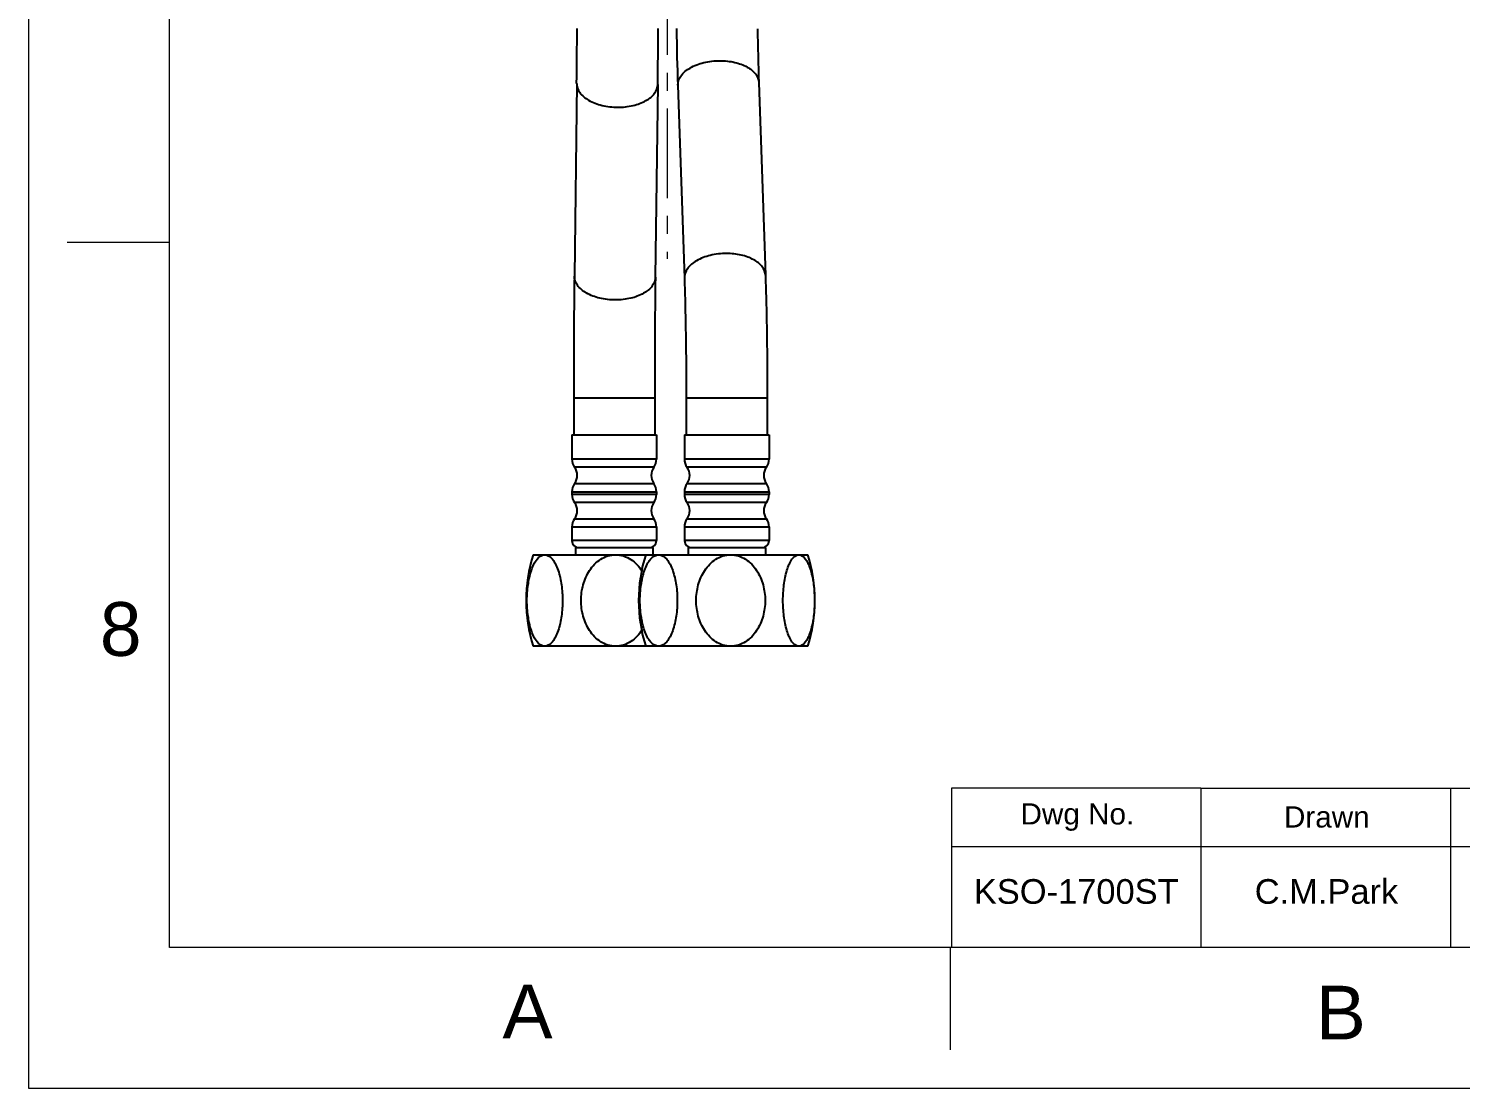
# Model space of a CAD drawing. Header units: millimetres. Extents: x 5775 to 7118, y 2756 to 3596.
# Drawn here: x 5774.6 to 5977.8, y 2756.2 to 2906.5 of the extents above; entities that cross this region are included whole.
import ezdxf

# ---------------------------------------------------------------- set-up
doc = ezdxf.new("R2010")
doc.units = ezdxf.units.MM
doc.linetypes.add('CENTERX2', pattern=[20.32, 12.7, -2.54, 2.54, -2.54])
for name, color, linetype, lineweight in [('CENTER', 1, 'CENTERX2', 15), ('FORM', 7, 'Continuous', 13), ('TEXT', 2, 'Continuous', 13)]:
    doc.layers.add(name, color=color, linetype=linetype, lineweight=lineweight)
doc.styles.add('ARIAL', font='arial.ttf')
doc.styles.get("Standard").update_dxf_attribs({"font": 'arial.ttf'})

msp = doc.modelspace()

# ---------------------------------------------------------------- linework, layer by layer
at = {"color": 7, "linetype": 'Continuous'}
for p, q in [((5852.36, 2898.75), (5852.03, 2871.4)), ((5863.86, 2898.61), (5863.52, 2871.27)), ((5866.72, 2898.49), (5867.65, 2871.14)), ((5878.21, 2898.88), (5879.14, 2871.53)), ((5851.93, 2854.13), (5863.43, 2854.13)), ((5851.93, 2854.13), (5851.93, 2848.89)), ((5863.43, 2854.13), (5863.43, 2848.89)), ((5867.91, 2854.13), (5879.41, 2854.13)), ((5867.91, 2854.13), (5867.91, 2848.89)), ((5879.41, 2854.13), (5879.41, 2848.89)), ((5851.68, 2848.89), (5863.68, 2848.89)), ((5851.68, 2848.89), (5851.68, 2845.45)), ((5863.68, 2848.89), (5863.68, 2845.45)), ((5867.66, 2848.89), (5879.66, 2848.89)), ((5867.66, 2848.89), (5867.66, 2845.45)), ((5879.66, 2848.89), (5879.66, 2845.45)), ((5863.68, 2845.45), (5851.68, 2845.45)), ((5879.66, 2845.45), (5867.66, 2845.45)), ((5863.31, 2844.29), (5852.06, 2844.29)), ((5879.28, 2844.29), (5868.03, 2844.29)), ((5852.06, 2841.99), (5863.31, 2841.99)), ((5868.03, 2841.99), (5879.28, 2841.99)), ((5851.68, 2840.83), (5863.68, 2840.83)), ((5851.68, 2840.83), (5851.68, 2840.45)), ((5863.68, 2840.45), (5851.68, 2840.45)), ((5863.31, 2839.29), (5852.06, 2839.29)), ((5863.68, 2840.83), (5863.68, 2840.45)), ((5867.66, 2840.83), (5879.66, 2840.83)), ((5867.66, 2840.83), (5867.66, 2840.45)), ((5879.66, 2840.45), (5867.66, 2840.45)), ((5879.28, 2839.29), (5868.03, 2839.29)), ((5879.66, 2840.83), (5879.66, 2840.45)), ((5851.68, 2835.83), (5863.68, 2835.83)), ((5851.68, 2835.83), (5851.68, 2833.89)), ((5852.06, 2836.99), (5863.31, 2836.99)), ((5863.68, 2835.83), (5863.68, 2833.89)), ((5867.66, 2835.83), (5879.66, 2835.83)), ((5867.66, 2835.83), (5867.66, 2833.89)), ((5868.03, 2836.99), (5879.28, 2836.99)), ((5879.66, 2835.83), (5879.66, 2833.89)), ((5863.68, 2833.89), (5851.68, 2833.89)), ((5879.66, 2833.89), (5867.66, 2833.89)), ((5846.18, 2831.89), (5885.16, 2831.89)), ((5852.18, 2832.89), (5863.18, 2832.89)), ((5852.18, 2832.89), (5852.18, 2831.89)), ((5863.18, 2832.89), (5863.18, 2831.89)), ((5868.16, 2832.89), (5879.16, 2832.89)), ((5868.16, 2832.89), (5868.16, 2831.89)), ((5879.16, 2832.89), (5879.16, 2831.89)), ((5885.16, 2818.89), (5846.18, 2818.89))]:
    msp.add_line(p, q, dxfattribs=at)
for centre, radius, start, end in [((4584.21, 2913.65), 1268.23, 359.32714, 359.67842), ((4582, 2913.67), 1281.95, 359.3272, 359.681), ((6328.15, 2913.69), 461.69, 180.8884, 181.8869), ((6325.94, 2913.63), 447.97, 180.9088, 181.8873), ((7242.63, 2855.17), 1390.7, 179.33118, 180.043), ((7242.77, 2855.17), 1379.34, 179.33143, 180.04331), ((5853.68, 2845.45), 2, 180, 215.6591), ((5861.68, 2845.45), 2, 324.3409, 0), ((5869.66, 2845.45), 2, 180, 215.6591), ((5877.66, 2845.45), 2, 324.3409, 0), ((5850.43, 2843.12), 2, 0.59, 35.6591), ((5864.93, 2843.12), 2, 144.3409, 179.41), ((5866.41, 2843.12), 2, 0.59, 35.6591), ((5880.91, 2843.12), 2, 144.3409, 179.41), ((5853.68, 2840.83), 2, 144.3409, 180), ((5850.43, 2843.16), 2, 324.3409, 359.41), ((5864.93, 2843.16), 2, 180.59, 215.6591), ((5861.68, 2840.83), 2, 0, 35.6591), ((5869.66, 2840.83), 2, 144.3409, 180), ((5866.41, 2843.16), 2, 324.3409, 359.41), ((5880.91, 2843.16), 2, 180.59, 215.6591), ((5877.66, 2840.83), 2, 0, 35.6591), ((5853.68, 2840.45), 2, 180, 215.6591), ((5850.43, 2838.12), 2, 0.59, 35.6591), ((5864.93, 2838.12), 2, 144.3409, 179.41), ((5861.68, 2840.45), 2, 324.3409, 0), ((5869.66, 2840.45), 2, 180, 215.6591), ((5866.41, 2838.12), 2, 0.59, 35.6591), ((5880.91, 2838.12), 2, 144.3409, 179.41), ((5877.66, 2840.45), 2, 324.3409, 0), ((5850.43, 2838.16), 2, 324.3409, 359.41), ((5864.93, 2838.16), 2, 180.59, 215.6591), ((5866.41, 2838.16), 2, 324.3409, 359.41), ((5880.91, 2838.16), 2, 180.59, 215.6591), ((5853.68, 2835.83), 2, 144.3409, 180), ((5861.68, 2835.83), 2, 0, 35.6591), ((5869.66, 2835.83), 2, 144.3409, 180), ((5877.66, 2835.83), 2, 0, 35.6591), ((5852.68, 2833.89), 1, 180, 270), ((5862.68, 2833.89), 1, 270, 0), ((5868.66, 2833.89), 1, 180, 270), ((5878.66, 2833.89), 1, 270, 0), ((5866.81, 2825.39), 21.63, 162.5077, 197.4923), ((5882.78, 2825.39), 21.63, 162.5077, 197.4923), ((5864.53, 2825.39), 21.63, 342.5077, 17.4923)]:
    msp.add_arc(centre, radius, start, end, dxfattribs=at)
for points, knots in [([(5866.72, 2898.49), (5866.7, 2898.95), (5867.1, 2900), (5868.51, 2901.1), (5870.44, 2901.82), (5871.92, 2901.98), (5872.69, 2901.98)], [0, 0, 0, 0, 0.184443, 0.413679, 0.69289, 1, 1, 1, 1]), ([(5872.69, 2901.98), (5873.4, 2901.98), (5874.74, 2901.84), (5876.51, 2901.22), (5877.8, 2900.24), (5878.2, 2899.31), (5878.21, 2898.88)], [0, 0, 0, 0, 0.3088, 0.585268, 0.812996, 1, 1, 1, 1]), ([(5852.36, 2898.75), (5852.35, 2898.3), (5852.75, 2897.29), (5854.12, 2896.23), (5856, 2895.54), (5857.44, 2895.38), (5858.19, 2895.38)], [0, 0, 0, 0, 0.185308, 0.414015, 0.692301, 1, 1, 1, 1]), ([(5858.19, 2895.38), (5858.91, 2895.38), (5860.3, 2895.53), (5862.12, 2896.19), (5863.46, 2897.2), (5863.85, 2898.17), (5863.86, 2898.61)], [0, 0, 0, 0, 0.3083, 0.585609, 0.81378, 1, 1, 1, 1]), ([(5873.62, 2874.63), (5872.85, 2874.63), (5871.37, 2874.47), (5869.44, 2873.75), (5868.03, 2872.65), (5867.63, 2871.6), (5867.65, 2871.14)], [0, 0, 0, 0, 0.30711, 0.586321, 0.815557, 1, 1, 1, 1]), ([(5879.14, 2871.53), (5879.13, 2871.96), (5878.73, 2872.9), (5877.44, 2873.87), (5875.67, 2874.49), (5874.33, 2874.63), (5873.62, 2874.63)], [0, 0, 0, 0, 0.187004, 0.414732, 0.6912, 1, 1, 1, 1]), ([(5857.86, 2868.04), (5857.11, 2868.04), (5855.67, 2868.19), (5853.79, 2868.88), (5852.42, 2869.94), (5852.02, 2870.95), (5852.03, 2871.4)], [0, 0, 0, 0, 0.307699, 0.585985, 0.814692, 1, 1, 1, 1]), ([(5863.52, 2871.27), (5863.52, 2870.83), (5863.12, 2869.85), (5861.79, 2868.84), (5859.97, 2868.18), (5858.58, 2868.04), (5857.86, 2868.04)], [0, 0, 0, 0, 0.18622, 0.414391, 0.6917, 1, 1, 1, 1]), ([(5867.65, 2871.14), (5867.69, 2869.85), (5867.85, 2864.18), (5867.91, 2858.5), (5867.91, 2854.13)], [0, 0, 0, 0, 0.2284, 1, 1, 1, 1]), ([(5879.14, 2871.53), (5879.19, 2870.2), (5879.35, 2864.4), (5879.41, 2858.6), (5879.41, 2854.13)], [0, 0, 0, 0, 0.22949, 1, 1, 1, 1]), ([(5845.3, 2825.39), (5845.3, 2826.13), (5845.4, 2827.57), (5845.76, 2829.3), (5846.25, 2830.51), (5846.75, 2831.38), (5847.4, 2831.89), (5847.82, 2831.89)], [0, 0, 0, 0, 0.301519, 0.585419, 0.713806, 0.827791, 1, 1, 1, 1]), ([(5847.82, 2831.89), (5848.25, 2831.89), (5848.89, 2831.38), (5849.39, 2830.51), (5849.88, 2829.3), (5850.25, 2827.57), (5850.35, 2826.13), (5850.35, 2825.39)], [0, 0, 0, 0, 0.172211, 0.286185, 0.414574, 0.69849, 1, 1, 1, 1]), ([(5852.98, 2825.39), (5852.98, 2826.14), (5853.18, 2827.64), (5854.09, 2829.71), (5855.64, 2831.39), (5857.14, 2831.89), (5857.88, 2831.89)], [0, 0, 0, 0, 0.250945, 0.501572, 0.751539, 1, 1, 1, 1]), ([(5857.88, 2831.89), (5858.64, 2831.89), (5860.18, 2831.37), (5861.22, 2830.2), (5861.63, 2829.56)], [0, 0, 0, 0, 0.49838, 1, 1, 1, 1]), ([(5861.34, 2825.39), (5861.34, 2826.13), (5861.44, 2827.58), (5861.83, 2829.3), (5862.34, 2830.51), (5862.87, 2831.39), (5863.55, 2831.89), (5863.99, 2831.89)], [0, 0, 0, 0, 0.298582, 0.580396, 0.708471, 0.822979, 1, 1, 1, 1]), ([(5863.99, 2831.89), (5864.43, 2831.89), (5865.1, 2831.39), (5865.64, 2830.51), (5866.15, 2829.3), (5866.54, 2827.58), (5866.64, 2826.13), (5866.64, 2825.39)], [0, 0, 0, 0, 0.177022, 0.29152, 0.419597, 0.701427, 1, 1, 1, 1]), ([(5869.32, 2825.39), (5869.32, 2826.14), (5869.52, 2827.64), (5870.43, 2829.71), (5871.98, 2831.39), (5873.48, 2831.89), (5874.22, 2831.89)], [0, 0, 0, 0, 0.251037, 0.501736, 0.751679, 1, 1, 1, 1]), ([(5874.22, 2831.89), (5874.95, 2831.89), (5876.45, 2831.39), (5878.01, 2829.71), (5878.91, 2827.64), (5879.11, 2826.14), (5879.11, 2825.39)], [0, 0, 0, 0, 0.248332, 0.498271, 0.748955, 1, 1, 1, 1]), ([(5881.64, 2825.39), (5881.64, 2826.13), (5881.73, 2827.57), (5882.05, 2829.29), (5882.49, 2830.5), (5882.92, 2831.35), (5883.5, 2831.89), (5883.88, 2831.89)], [0, 0, 0, 0, 0.307851, 0.596308, 0.725436, 0.838372, 1, 1, 1, 1]), ([(5883.88, 2831.89), (5884.27, 2831.89), (5884.85, 2831.35), (5885.28, 2830.5), (5885.72, 2829.29), (5886.04, 2827.57), (5886.12, 2826.13), (5886.12, 2825.39)], [0, 0, 0, 0, 0.16163, 0.274555, 0.403685, 0.692158, 1, 1, 1, 1]), ([(5847.82, 2818.89), (5847.4, 2818.89), (5846.75, 2819.41), (5846.25, 2820.27), (5845.76, 2821.48), (5845.4, 2823.21), (5845.3, 2824.65), (5845.3, 2825.39)], [0, 0, 0, 0, 0.172211, 0.286185, 0.414574, 0.69849, 1, 1, 1, 1]), ([(5850.35, 2825.39), (5850.35, 2824.65), (5850.25, 2823.21), (5849.88, 2821.48), (5849.39, 2820.27), (5848.89, 2819.41), (5848.25, 2818.89), (5847.82, 2818.89)], [0, 0, 0, 0, 0.301519, 0.585419, 0.713806, 0.827791, 1, 1, 1, 1]), ([(5857.88, 2818.89), (5857.14, 2818.89), (5855.64, 2819.39), (5854.08, 2821.07), (5853.18, 2823.14), (5852.98, 2824.64), (5852.98, 2825.39)], [0, 0, 0, 0, 0.248459, 0.498422, 0.74906, 1, 1, 1, 1]), ([(5863.99, 2818.89), (5863.55, 2818.89), (5862.87, 2819.39), (5862.34, 2820.27), (5861.83, 2821.48), (5861.44, 2823.2), (5861.34, 2824.65), (5861.34, 2825.39)], [0, 0, 0, 0, 0.177022, 0.29152, 0.419597, 0.701427, 1, 1, 1, 1]), ([(5866.64, 2825.39), (5866.64, 2824.65), (5866.54, 2823.2), (5866.15, 2821.48), (5865.64, 2820.27), (5865.1, 2819.39), (5864.43, 2818.89), (5863.99, 2818.89)], [0, 0, 0, 0, 0.298582, 0.580396, 0.708471, 0.822979, 1, 1, 1, 1]), ([(5874.22, 2818.89), (5873.48, 2818.89), (5871.98, 2819.39), (5870.43, 2821.07), (5869.52, 2823.14), (5869.32, 2824.64), (5869.32, 2825.39)], [0, 0, 0, 0, 0.248332, 0.498271, 0.748955, 1, 1, 1, 1]), ([(5879.11, 2825.39), (5879.11, 2824.64), (5878.91, 2823.14), (5878.01, 2821.07), (5876.45, 2819.39), (5874.95, 2818.89), (5874.22, 2818.89)], [0, 0, 0, 0, 0.251037, 0.501736, 0.751679, 1, 1, 1, 1]), ([(5883.88, 2818.89), (5883.5, 2818.89), (5882.92, 2819.43), (5882.49, 2820.28), (5882.05, 2821.49), (5881.73, 2823.21), (5881.64, 2824.65), (5881.64, 2825.39)], [0, 0, 0, 0, 0.16163, 0.274555, 0.403685, 0.692158, 1, 1, 1, 1]), ([(5886.12, 2825.39), (5886.12, 2824.65), (5886.04, 2823.21), (5885.72, 2821.49), (5885.28, 2820.28), (5884.85, 2819.43), (5884.27, 2818.89), (5883.88, 2818.89)], [0, 0, 0, 0, 0.307851, 0.596308, 0.725436, 0.838372, 1, 1, 1, 1]), ([(5861.63, 2821.22), (5861.22, 2820.58), (5860.17, 2819.41), (5858.64, 2818.89), (5857.88, 2818.89)], [0, 0, 0, 0, 0.501623, 1, 1, 1, 1])]:
    msp.add_open_spline(points, degree=3, knots=knots, dxfattribs=at)
at = {"layer": 'CENTER'}
msp.add_line((5865.2, 3403.19), (5865.2, 2873.86), dxfattribs=at)
at = {"layer": 'FORM', "color": 7, "linetype": 'Continuous'}
for p, q in [((5774.56, 3596.17), (5774.56, 2756.17)), ((5794.56, 2876.17), (5780.02, 2876.17)), ((5905.36, 2776.16), (5905.37, 2761.63)), ((5774.56, 2756.17), (6368.56, 2756.17))]:
    msp.add_line(p, q, dxfattribs=at)
at = {"layer": 'FORM', "linetype": 'Continuous'}
for p, q in [((5794.56, 2776.17), (5794.56, 3576.17)), ((6348.56, 2776.17), (5794.56, 2776.17))]:
    msp.add_line(p, q, dxfattribs=at)
at = {"layer": 'FORM'}
for p, q in [((5940.97, 2798.77), (5905.56, 2798.77)), ((5905.56, 2798.77), (5905.56, 2776.17)), ((5940.97, 2798.77), (6348.56, 2798.77)), ((5940.97, 2798.77), (5940.97, 2776.17)), ((5976.38, 2798.77), (5976.38, 2776.17)), ((5905.56, 2790.48), (6258.15, 2790.48))]:
    msp.add_line(p, q, dxfattribs=at)

# ---------------------------------------------------------------- texts
at = {"layer": 'FORM', "char_height": 7.62, "attachment_point": 5}
for s, width, insert in [('8', 50, (5787.63, 2821.29)), ('A', 10, (5845.38, 2767.09)), ('B', 10, (5960.83, 2766.92))]:
    msp.add_mtext_dynamic_manual_height_columns(s, width=width, gutter_width=12.5, heights=[0], dxfattribs=dict(at, insert=insert))
at = {"layer": 'TEXT', "char_height": 3.014, "attachment_point": 5}
for s, insert in [('Dwg No.', (5923.43, 2794.66)), ('Drawn', (5958.84, 2794.66))]:
    msp.add_mtext_dynamic_manual_height_columns(s, width=35.4099, gutter_width=18.84, heights=[0], dxfattribs=dict(at, insert=insert))
at = {"layer": 'TEXT', "char_height": 3.5, "attachment_point": 5, "line_spacing_factor": 0.7, "style": 'ARIAL'}
for s, insert in [('KSO-1700ST', (5923.27, 2784.08)), ('C.M.Park', (5958.79, 2784.08))]:
    msp.add_mtext_dynamic_manual_height_columns(s, width=35.4099, gutter_width=18.84, heights=[0], dxfattribs=dict(at, insert=insert))

doc.saveas('drawing.dxf')
